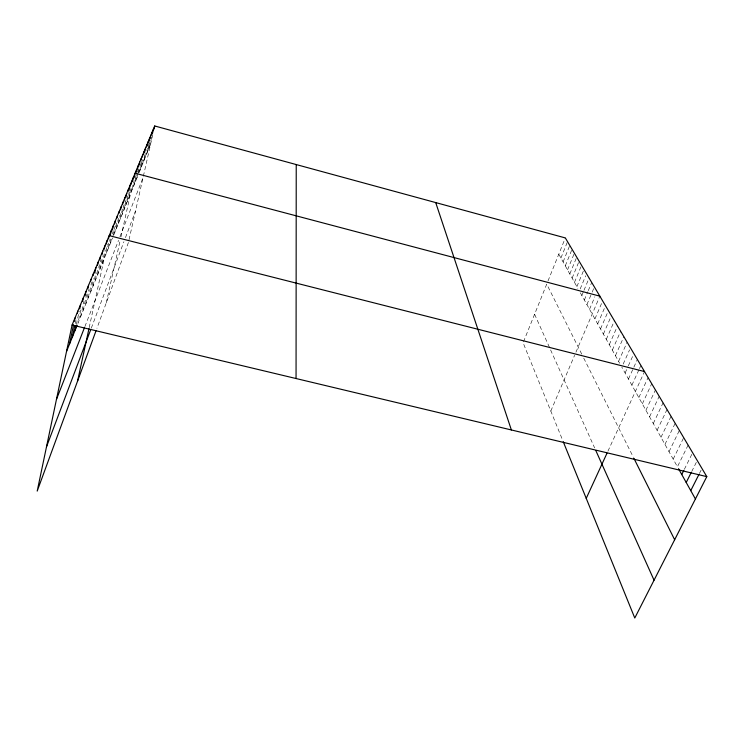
<?xml version="1.0" encoding="UTF-8"?>
<svg xmlns="http://www.w3.org/2000/svg" width="744" height="744" viewBox="0 0 744 744"><rect width="100%" height="100%" fill="white"/><g stroke="black" fill="none" stroke-linecap="round" stroke-linejoin="round"><path stroke-width="0.56" stroke-dasharray="3.72 2.79" d="M75.237 323.491L76.427 317.865M76.381 324.477L79.208 311.113M80.761 310.034L77.953 323.268L112.567 237.922M80.631 316.665L83.886 301.376M83.244 310.22L86.62 294.382M85.802 303.924L88.917 289.36M88.294 297.777L91.624 282.246M90.722 291.778L93.558 278.591M93.102 285.919L95.92 272.843M95.427 280.19L98.357 266.622M97.697 274.592L100.849 260.028M99.919 269.123L102.802 255.797M102.086 263.767L104.951 250.561M89.187 327.62L107.294 244.358M106.373 253.202L109.34 239.596M108.485 248.003L110.447 239.01M110.549 242.907L111.526 238.452M112.502 233.997L113.228 230.649M113.051 235.718L115.469 224.679M114.548 233.049L117.431 219.917M116.483 228.278L119.347 215.267M118.38 223.609L121.114 211.166M120.23 219.034L123.197 205.577M122.053 214.56L124.992 201.215M123.83 210.171L126.759 196.937M125.569 205.874L128.48 192.752M127.28 201.661L129.447 191.906M128.954 197.532L130.972 188.446M106.29 302.817L120.249 240.042M120.947 236.908L132.348 185.6M132.209 189.506L134.199 180.578M133.79 185.619L136.254 174.542M135.343 181.796L137.296 173.008M137.547 171.911L138.031 169.716M136.859 178.048L137.835 173.696M138.077 172.599L139.054 168.246M138.589 173.287L140.765 163.568M139.816 170.767L142.457 158.965M141.248 167.223L143.025 159.337M142.662 163.745L144.671 154.798M144.048 160.323L145.545 153.673M145.415 156.965L147.386 148.168M146.745 153.673L148.958 143.843M148.065 150.437L150.018 141.769M149.349 147.256L151.776 136.496M152.79 134.515L128.359 242.684L96.934 328.309M91.298 328.141L123.922 241.716M125.466 237.634L135.51 211.008M84.881 326.597L118.556 240.34M119.942 236.769L143.081 177.509M548.003 280.972L565.328 237.922M560.92 258.019L567.533 241.642M113.758 235.002L137.603 176.207M139.082 172.571L150.623 144.122M563.087 261.907L569.774 245.418M565.291 265.85L572.052 249.259M567.533 269.867L574.368 253.165M569.82 273.959L576.721 257.136M572.136 278.107L579.111 261.181M574.489 282.339L581.548 265.292M576.888 286.635L584.031 269.468M580.181 288.97L585.695 275.754M581.817 295.461L583.538 291.36M583.966 290.337L589.109 278.051M584.347 299.99L587.816 291.741M588.253 290.709L591.722 282.46M586.914 304.594L591.75 293.173M592.187 292.132L594.382 286.942M589.536 309.29L594.865 296.744M550.811 411.06L574.61 355.297M575.94 352.182L599.85 296.159M594.921 318.934L602.649 300.901M597.692 323.891L605.514 305.728M600.51 328.941L608.425 310.648M603.375 334.084L611.401 315.651M606.304 339.329L614.423 320.757M609.289 344.677L617.511 325.965M612.331 350.117L620.654 331.275M615.428 355.678L623.863 336.688M618.59 361.342L627.136 342.212M623.184 364.076L629.564 349.875M625.109 373.014L627.88 366.885M628.336 365.862L632.958 355.632M628.466 379.031L637.357 359.454M631.889 385.169L639.012 369.601M639.487 368.559L640.909 365.444M607.922 451.199L644.527 371.563M638.826 397.594L648.089 377.561M642.332 403.871L651.716 383.69M645.904 410.279L655.427 389.949M649.559 416.817L659.212 396.329M653.288 423.503L663.071 402.857M657.091 430.32L667.024 409.516M660.988 437.295L671.06 416.324M664.959 444.419L675.18 423.28M669.023 451.692L679.393 430.395M673.181 459.141L683.708 437.667M688.116 445.107L677.421 466.748L621.817 367.118M684.35 469.334L692.106 453.756M691.725 471.501L696.737 461.503M699.416 473.51L701.452 469.483M558.781 254.188L577.865 288.384M580.329 292.792L619.668 363.267M581.752 354.144L546.719 284.152L523.106 342.779L562.418 439.676M583.752 358.143L633.386 457.3M534.592 314.266L549.751 348.015M550.597 349.903L594.633 447.925"/><path stroke-width="1.12" d="M296.056 378.529L296.233 164.564M563.236 441.694L634.781 618.022L706.8 476.634L565.328 237.922L154.715 125.978L72.075 325.035L37.2 491.096L96.143 330.466M69.499 344.119L73.563 324.803M74.279 321.389L74.995 317.986M72.382 336.995L74.763 325.742M77.376 313.363L77.85 311.122M75.2 330.048L76.148 325.593M79.682 308.881L80.631 304.426M82.63 301.208L83.337 297.898M85.049 295.907L85.979 291.536M87.829 288.728L88.555 285.333M90.591 281.52L91.066 279.279M93.047 275.587L93.521 273.364M94.739 273.085L95.92 267.589M97.557 265.227L98.264 261.953M99.817 259.842L100.552 256.447M102.058 254.429L102.784 251.063M104.244 249.138L104.969 245.808M106.383 243.958L107.099 240.656M77.562 381.123L88.964 328.662M108.485 238.898L109.191 235.634L644.527 371.563M110.326 235.058L111.312 230.519M112.409 230.017L113.395 225.516M114.688 223.972L115.422 220.624M116.92 218.057L117.403 215.844M118.873 213.351L119.347 211.166M120.537 209.845L121.253 206.59M122.611 204.368L123.113 202.108M124.434 199.969L124.927 197.718M125.978 196.76L126.713 193.431M127.977 191.422L128.461 189.218M128.963 190.566L130.172 185.098M131.13 184.317L131.846 181.062M132.488 181.638L133.492 177.1M134.106 177.723L135.101 173.222L599.85 296.159M135.938 172.766L136.682 169.418M137.491 169.009L138.235 165.689M139.016 165.326L139.751 162.034M140.756 160.62L141.239 158.444M142.216 157.086L142.699 154.919M143.415 154.678L144.141 151.469M144.531 152.576L145.545 148.075M146.428 146.977L146.931 144.745M147.284 145.908L148.288 141.472M148.874 141.565L149.618 138.263M150.186 138.384L150.93 135.11M151.73 134.18L152.213 132.013M152.511 133.269L153.478 128.972M153.999 129.186L154.715 125.978M46.481 446.874L90.573 330.076M56.451 399.426L84.481 327.62M66.532 351.428L77.162 325.212M586.235 498.368L606.992 453.208M681.764 474.533L683.838 470.375M686.21 482.493L691.223 472.496M690.758 490.64L698.904 474.523M72.075 325.035L706.8 476.634M678.509 468.692L695.417 498.982M633.888 458.295L674.659 539.744M595.898 450.724L654.05 580.19M435.705 202.582L511.37 429.958"/></g></svg>
